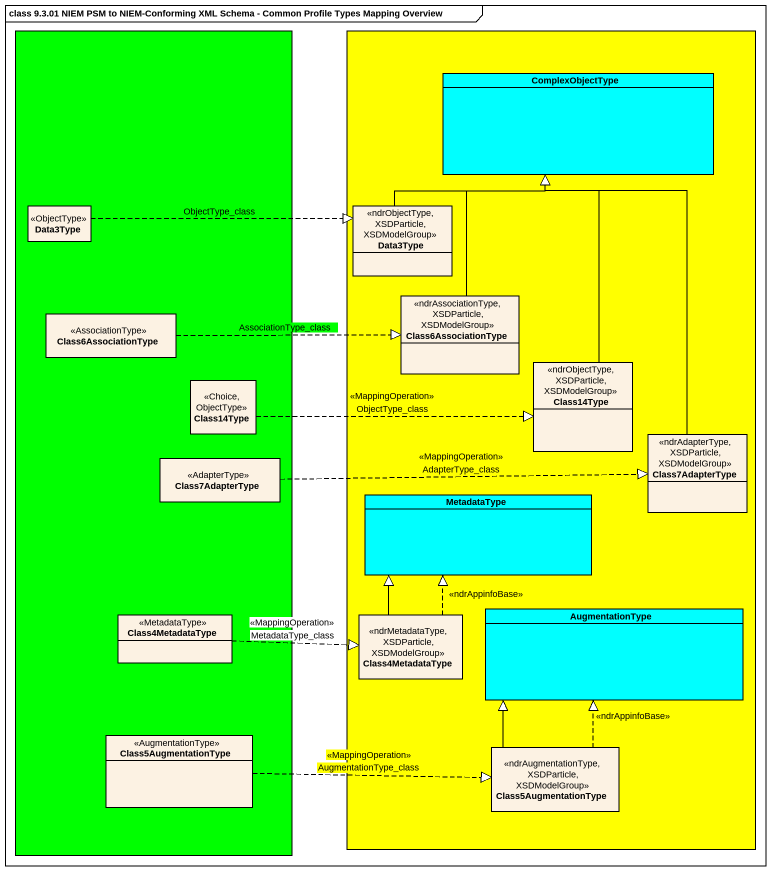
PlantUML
@startuml
mainframe class 9.3.01 NIEM PSM to NIEM-Conforming XML Schema - Common Profile Types Mapping Overview
hide circle
hide empty members
rectangle " " as rectangle1 #00FF00 {
  class Data3Type <<ObjectType>>
  class Class6AssociationType <<AssociationType>>
  class Class14Type <<Choice, ObjectType>>
  class Class7AdapterType <<AdapterType>>
  class Class4MetadataType <<MetadataType>>
  class Class5AugmentationType <<AugmentationType>>
}
rectangle " " as rectangle2 #FFFF00 {
  class ComplexObjectType #00FFFF
  class "Data3Type" as Data3Type_2 <<ndrObjectType, XSDParticle, XSDModelGroup>>
  class "Class6AssociationType" as Class6AssociationType_2 <<ndrAssociationType, XSDParticle, XSDModelGroup>>
  class "Class14Type" as Class14Type_2 <<ndrObjectType, XSDParticle, XSDModelGroup>>
  class "Class7AdapterType" as Class7AdapterType_2 <<ndrAdapterType, XSDParticle, XSDModelGroup>>
  class MetadataType #00FFFF
  class "Class4MetadataType" as Class4MetadataType_2 <<ndrMetadataType, XSDParticle, XSDModelGroup>>
  class AugmentationType #00FFFF
  class "Class5AugmentationType" as Class5AugmentationType_2 <<ndrAugmentationType, XSDParticle, XSDModelGroup>>
}
Data3Type .right.|> Data3Type_2 : ObjectType_class
Data3Type_2 -up-|> ComplexObjectType
Class6AssociationType .right.|> Class6AssociationType_2 : AssociationType_class
Class6AssociationType_2 -up-|> ComplexObjectType
Class14Type .right.|> Class14Type_2 : <<MappingOperation>>\nObjectType_class
Class14Type_2 -up-|> ComplexObjectType
Class7AdapterType .right.|> Class7AdapterType_2 : <<MappingOperation>>\nAdapterType_class
Class7AdapterType_2 -up-|> ComplexObjectType
Class4MetadataType .right.|> Class4MetadataType_2 : <<MappingOperation>>\nMetadataType_class
Class4MetadataType_2 -up-|> MetadataType
Class4MetadataType_2 .up.|> MetadataType : <<ndrAppinfoBase>>
Class5AugmentationType .right.|> Class5AugmentationType_2 : <<MappingOperation>>\nAugmentationType_class
Class5AugmentationType_2 -up-|> AugmentationType
Class5AugmentationType_2 .up.|> AugmentationType : <<ndrAppinfoBase>>
@enduml
